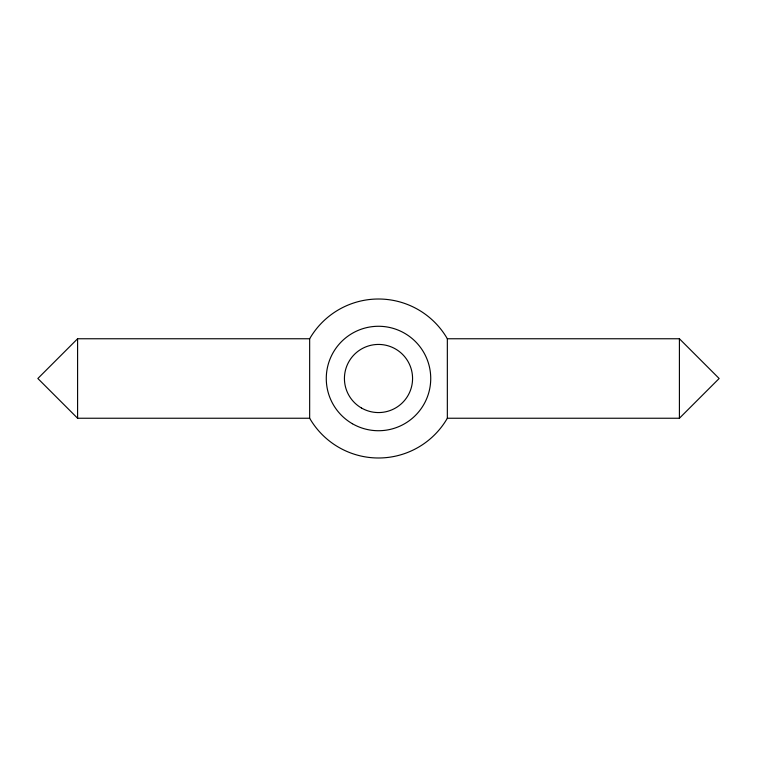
<?xml version="1.0" encoding="UTF-8"?>
<svg xmlns="http://www.w3.org/2000/svg" width="757" height="757" viewBox="0 0 757 757"><rect width="100%" height="100%" fill="white"/><g stroke="black" fill="none" stroke-linecap="round" stroke-linejoin="round"><path stroke-width="1.14" d="M77.593 338.757L37.85 378.5L77.593 418.243L309.66 418.243A79.485 79.485 0 0 0 447.34 418.243L679.408 418.243L719.15 378.5L679.408 338.757L447.34 338.757A79.485 79.485 0 0 0 309.66 338.757L77.593 338.757L77.593 418.243M679.408 338.757L679.408 418.243M447.34 338.757L447.34 418.243M309.66 338.757L309.66 418.243M361.468 408.004A34.065 34.065 0 0 0 412.565 378.5A34.065 34.065 0 0 0 361.468 348.996A34.065 34.065 0 0 0 361.468 408.004M352.383 423.731A52.233 52.233 0 0 0 430.733 378.5A52.233 52.233 0 0 0 352.383 333.269A52.233 52.233 0 0 0 352.383 423.731"/></g></svg>
